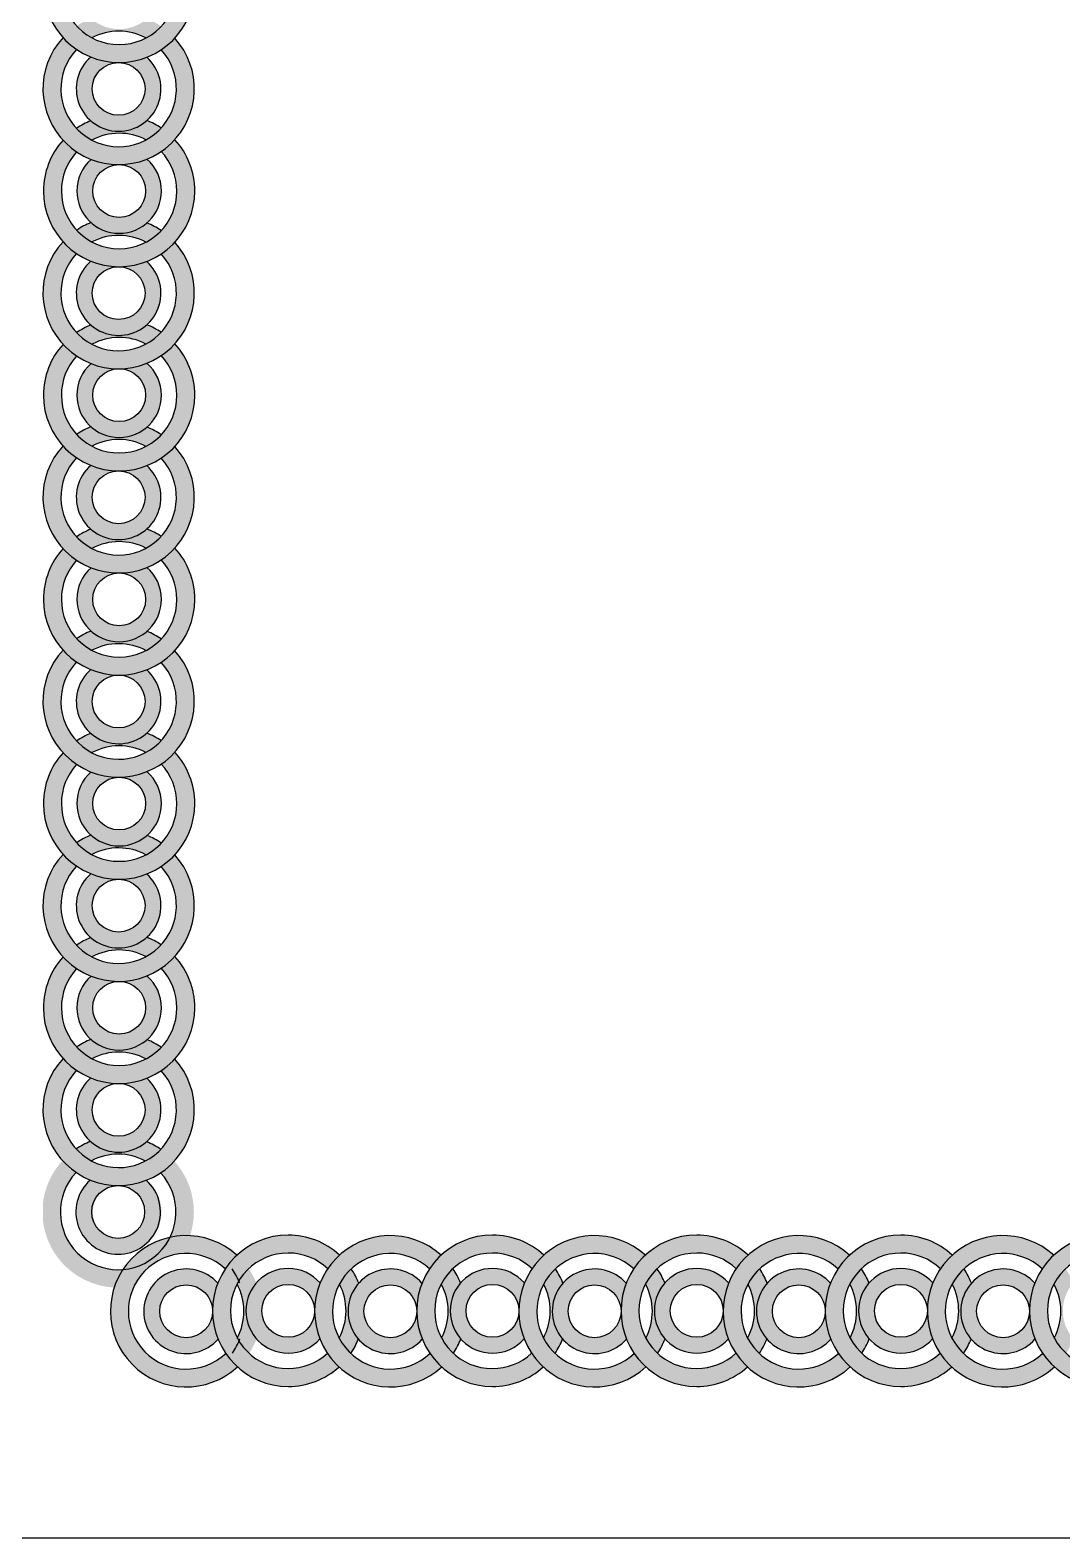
# Model space of a CAD drawing. Header units: millimetres. Extents: x -2167 to 6463, y 877 to 4714.
# Drawn here: x 468.3 to 672.7, y 1329.5 to 1628.3 of the extents above; entities that cross this region are included whole.
import ezdxf

# ---------------------------------------------------------------- set-up
doc = ezdxf.new("R2010")
doc.units = ezdxf.units.MM
doc.layers.add('deco', color=4, linetype='Continuous')

# ---------------------------------------------------------------- blocks, each defined once
blk = doc.blocks.new('010 d 1')
at = {"layer": 'deco'}
for points in [[(-311.9013169827958, 307.4050070039957, 0.1884721506643263), (-315.8765003537337, 317.5762123551576, -0.05945146505582808), (-318.5566736633118, 315.2414070980303, -0.1907644661141509), (-315.4539487890506, 307.4050070039957, -1), (-338.3486851765483, 307.4050070039957, -0.1882384196150425), (-335.3219976915279, 315.1596427120712, -0.05945146505581392), (-338.0248166290548, 317.4681951479033, 0.1859482089239197), (-341.9013169827958, 307.4050070039957, 1)], [(-315.8765003537337, 216.2962276725557, -0.05945146505583607), (-318.5793192912679, 213.9876752367236, -2.295541670009696), (-335.344643319484, 214.0694396226791, -0.05945146505580769), (-338.0248166290548, 216.40424487981, 2.268074742157078)], [(-318.5793192912606, 198.4784038205726, 0.05368345078365667), (-321.4268519654288, 199.9639685423354, -0.3774435382074762), (-332.5117359356736, 199.9099076288912, 0.0536834507838272), (-335.344643319484, 198.3966394346171, 0.08390256066464098), (-332.3061651677053, 196.0897240067898, -0.2483491088320799), (-321.595151815076, 196.1419615554441, 0.08390256066454108)], [(-315.8765003537337, 196.1698513847405, -0.05945146505580148), (-318.5566736633045, 193.8350461276095, -0.1907644661140623), (-315.4539487890506, 185.9986460335749, -1), (-338.3486851765483, 185.9986460335749, -0.1882384196150493), (-335.3219976915279, 193.7532817416504, -0.05945146505583921), (-338.0248166290548, 196.0618341774862, 0.1859482089239169), (-341.9013169827958, 185.9986460335749, 0.9442006352803286), (-311.9999999999927, 184.2808706763426), (-311.9999999999927, 187.7164213908145, 0.1589121436864572)], [(-332.4744650173598, 179.7295750472658, 0.05368345078367235), (-335.3219976915279, 178.244010325503, 0.08390256066451458), (-332.3061651677199, 175.9075680603746, -0.2483491088324094), (-321.595151815076, 175.855330511713, 0.08390256066451454), (-318.5566736633045, 178.1622459395476, 0.05368345078365555), (-321.3895810471076, 179.6755141338181, -0.3774435382078785)], [(-338.0248166290548, 175.9354578896673, 2.268074742157065), (-315.8765003537337, 175.8274406824166, -0.05945146505583717), (-318.5793192912679, 173.5188882465845, -2.295541670009696), (-335.344643319484, 173.60065263254, -0.05945146505580769)], [(-332.5117359356809, 159.4411206387485, 0.05368345078367088), (-335.344643319484, 157.927852444478, 0.08390256066446405), (-332.3061651677272, 155.6209370166362, -0.2483491088325868), (-321.595151815076, 155.6731745653051, 0.08390256066451794), (-318.5793192912606, 158.0096168304335, 0.0536834507836749), (-321.4268519654288, 159.4951815521963, -0.3774435382078678)], [(-318.6553566805014, 76.99027846419995, 0.05368345078363891), (-321.4882640643045, 78.5035466584668, -0.3774435382082719), (-332.5731480345639, 78.55760757191092, 0.05368345078348404), (-335.4206807087176, 77.07204285015177, 0.0839025606643952), (-332.4048481849095, 74.73560058502699, -0.2483491088322573), (-321.6938348322728, 74.6833630363617, 0.08390256066460909)], [(-293.3969346235535, 60, 1), (-293.3969346235535, 30, 0.1859482089238974), (-283.3337464796496, 33.87650035374099, -0.05945146505582267), (-285.6422989154744, 36.57931929127881, -0.1882384196152179), (-293.3969346235535, 33.55263180625116, -1), (-293.3969346235535, 56.44736819374884, -0.1907644661140383), (-285.5605345295262, 53.3446433194913, -0.05945146505586012), (-283.2257292723953, 56.02481662906575, 0.1884721506642004)], [(-262.9913357773257, 33.87650035374099, -2.268074742157065), (-263.09935298458, 56.02481662906575, 0.05945146505583717), (-265.4079054204121, 53.32199769153158, 2.295541670009696), (-265.3261410344567, 36.55667366331181, 0.05945146505580769)], [(-242.7569422822562, 56.02481662906575, 0.05945146505580148), (-245.0917475393871, 53.3446433194913, 0.1907644661140623), (-252.9281476334145, 56.44736819374884, 1), (-252.9281476334145, 33.55263180625116, 0.1882384196150493), (-245.1735119253426, 36.57931929127153, 0.05945146505583921), (-242.8649594895105, 33.87650035374099, -0.1859482089239169), (-252.9281476334145, 30, -0.9442006352803286), (-254.6459229906541, 59.90131698280675), (-251.2103722761822, 59.90131698280675, -0.1589121436864572)], [(-222.630565994441, 56.02481662906575, 0.05945146505583607), (-224.9391184302731, 53.32199769153158, 2.295541670009696), (-224.8573540443176, 36.55667366331181, 0.05945146505580769), (-222.5225487871867, 33.87650035374099, -2.268074742157078)], [(-307.3081962188662, 39.38958104711492, -0.09490123409786147), (-308.3967562387043, 44.92684595885294, -1.002441455657319), (-318.8659622505074, 44.90131698280675, -0.9975644905310526), (-308.3967562387043, 44.92684595885294, -0.09490123409786771), (-307.362257132314, 50.47446501736704, 2.649402887509948)], [(-279.4856730282481, 39.38958104711492, -0.05368345078367088), (-280.9989412225186, 36.55667366331181, -0.08390256066446405), (-283.3058566503605, 39.59515181507595, 0.2483491088325868), (-283.2536191016916, 50.30616516772352, -0.08390256066451794), (-280.9171768365632, 53.32199769153522, -0.0536834507836749), (-279.4316121148004, 50.47446501736704, 0.3774435382078678)], [(-259.1972186197308, 39.42685196543971, -0.05368345078367235), (-260.6827833414936, 36.57931929127153, -0.08390256066451458), (-263.0192256066221, 39.59515181507959, 0.2483491088324094), (-263.0714631552837, 50.30616516772352, -0.08390256066451454), (-260.7645477274491, 53.34464331949493, -0.05368345078365555), (-259.2512795331786, 50.51173593569183, 0.3774435382078785)], [(-240.4483898464168, 53.32199769153522, -0.05368345078365667), (-238.9628251246613, 50.47446501736704, 0.3774435382074762), (-239.0168860381018, 39.38958104712583, -0.0536834507838272), (-240.5301542323796, 36.55667366331181, -0.08390256066464098), (-242.8370696602069, 39.59515181509414, 0.2483491088320799), (-242.7848321115525, 50.30616516772352, -0.08390256066454108)], [(-303.4601227674575, 33.87650035374099, -0.05945146505581846), (-305.7949280245884, 36.55667366331181, -0.8199880543826336), (-324.072340027953, 49.59466428217274, -0.06127627796255999), (-327.699218757858, 50.10655021125058, 0.486269875611287), (-315.3491034758626, 30), (-311.9135527613471, 30, 0.158912143685849)]]:
    blk.add_hatch(color=8, dxfattribs=at).paths.add_polyline_path(points)
h = blk.add_hatch(color=8, dxfattribs=at)
h.paths.add_polyline_path([(-321.4268519654288, 293.4396844952389, -0.09490117136909097), (-326.9744672938614, 292.4051853706587, -0.4127856470242888), (-321.7653658681083, 287.1706135089262, -1), (-332.2346341318771, 287.1706135089262, -0.415642712005743), (-326.9744710239465, 292.4051853888486, -0.09490123409786891), (-332.5117359356809, 293.4937454086867, 2.649402887509806)], flags=17)
h.paths.add_polyline_path([(-315.8765003537337, 297.2338016528338, -0.05945146505581024), (-318.5793192912606, 294.9252492170017, -2.295541670009222), (-335.344643319484, 295.0070136029572, -0.05945146505581776), (-338.0248166290548, 297.3418188600881, 2.26807474215703)])
h.paths.add_polyline_path([(-318.5566736633045, 299.5686069099647, 0.05368345078366801), (-321.3895810471076, 301.0818751042352, -0.377443538207869), (-332.4744650173598, 301.135936017683, 0.05368345078367415), (-335.3219976915279, 299.6503712959238, 0.08390256066451102), (-332.3061651677199, 297.3139290307918, -0.2483491088324303), (-321.595151815076, 297.2616914821301, 0.08390256066452112)])
h = blk.add_hatch(color=8, dxfattribs=at)
h.paths.add_polyline_path([(-321.3895810471076, 273.2593519136171, -0.09490123409786709), (-326.926845958842, 272.1707918937791, -0.4156427120057877), (-321.6666828509115, 266.9362200138567, -1), (-332.1359511146875, 266.9362200138567, -0.4127858555257814), (-326.926845958842, 272.1707918937791, -0.09490123409786572), (-332.4744650173598, 273.2052910001694, 0.2142134381101718), (-335.2894770937273, 266.9362200138567, 1), (-318.5131568718716, 266.9362200138567, 0.2167651491654083)], flags=17)
h.paths.add_polyline_path([(-315.8765003537337, 277.1074253650186, -0.05945146505582926), (-318.5566736633045, 274.7726201078876, -0.1907644661139821), (-315.4539487890506, 266.9362200138567, -1), (-338.3486851765483, 266.9362200138567, -0.1882384196150375), (-335.3219976915279, 274.6908557219322, -0.05945146505580447), (-338.0248166290548, 276.9994081577643, 0.1859482089239208), (-341.9013169827958, 266.9362200138567, 1), (-311.9013169827958, 266.9362200138567, 0.1884721506643237)])
h.paths.add_polyline_path([(-332.5117359356809, 280.8474816091657, 0.05368345078366179), (-335.344643319484, 279.3342134148952, 0.0839025606643783), (-332.3061651677272, 277.0272979870533, -0.2483491088327429), (-321.595151815076, 277.0795355357222, 0.08390256066451471), (-318.5793192912606, 279.4159778008543, 0.0536834507836819), (-321.4268519654288, 280.9015425226135, -0.3774435382078835)])
h = blk.add_hatch(color=8, dxfattribs=at)
h.paths.add_polyline_path([(-318.5566736633045, 259.0998199198257, 0.05368345078365555), (-321.3895810471076, 260.6130881140962, -0.3774435382078785), (-332.4744650173598, 260.6671490275439, 0.05368345078367235), (-335.3219976915279, 259.1815843057811, 0.08390256066451458), (-332.3061651677199, 256.8451420406527, -0.2483491088324094), (-321.595151815076, 256.7929044919911, 0.08390256066451454)])
h.paths.add_polyline_path([(-315.8765003537337, 256.7650146626947, -0.05945146505583607), (-318.5793192912679, 254.4564622268626, -2.295541670009696), (-335.344643319484, 254.5382266128181, -0.05945146505580769), (-338.0248166290548, 256.873031869949, 2.268074742157078)])
edge = h.paths.add_edge_path()
edge.add_arc((-326.9999999999927, 246.7018265187871), 5.234634131884604, 0, 360)
edge = h.paths.add_edge_path()
edge.add_arc((-326.9013169828031, 266.9362200138567), 15.00000000000003, 269.7205710381746, 291.4053878045274)
edge.add_arc((-326.9999999999927, 246.7018265187871), 8.388160110927972, -228.9220487389805, 48.36319081533338, ccw=False)
edge.add_arc((-326.9013169828031, 266.9362200138567), 15.00000000000003, 248.0357542718254, 269.7205710381746)
h = blk.add_hatch(color=8, dxfattribs=at)
h.paths.add_polyline_path([(-315.8765003537337, 236.6386383748795, -0.05945146505581327), (-318.5566736633045, 234.3038331177486, -0.1907644661139884), (-315.4539487890506, 226.4674330237176), (-311.9999999999927, 226.4674330237176), (-311.9999999999927, 228.1852083809536, 0.158912143686435)])
h.paths.add_polyline_path([(-318.5793192912606, 238.9471908107153, 0.05368345078365667), (-321.4268519654288, 240.4327555324744, -0.3774435382074762), (-332.5117359356736, 240.3786946190303, 0.0536834507838272), (-335.344643319484, 238.8654264247562, 0.08390256066464098), (-332.3061651677053, 236.5585109969288, -0.2483491088320799), (-321.595151815076, 236.6107485455832, 0.08390256066454108)])
h.paths.add_polyline_path([(-335.3219976915279, 234.2220687317931, -0.05945146505581555), (-338.0248166290548, 236.5306211676252, 0.1859482089239192), (-341.9013169827958, 226.4674330237176), (-338.3486851765483, 226.4674330237176, -0.1882384196150771)])
edge = h.paths.add_edge_path()
edge.add_arc((-326.9013169827958, 226.4674330237176), 5.234634131884604, 90.27942896182516, 180)
edge.add_line((-332.1359511146875, 226.4674330237176), (-335.2894770937273, 226.4674330237176))
edge.add_arc((-326.9013169827958, 226.4674330237176), 8.388160110928238, 131.6368091846706, 180, ccw=False)
edge.add_arc((-326.9999999999927, 246.7018265187871), 14.99999999999986, 248.5946121954725, 270.279428961825)
edge = h.paths.add_edge_path()
edge.add_arc((-326.9013169827958, 226.4674330237176), 5.234634131884604, 0, 90.27942896182516)
edge.add_arc((-326.9999999999927, 246.7018265187871), 14.99999999999986, 270.279428961825, 291.9642457281747)
edge.add_arc((-326.9013169827958, 226.4674330237176), 8.388160110927428, 0, 48.92204873898618, ccw=False)
edge.add_line((-318.5131568718716, 226.4674330237176), (-321.6666828509115, 226.4674330237176))
h = blk.add_hatch(color=8, dxfattribs=at)
h.paths.add_polyline_path([(-318.5566736633045, 218.6310329296866, 0.05368345078365555), (-321.3895810471076, 220.1443011239571, -0.3774435382078785), (-332.4744650173598, 220.1983620374049, 0.05368345078367235), (-335.3219976915279, 218.7127973156421, 0.08390256066451458), (-332.3061651677199, 216.3763550505137, -0.2483491088324094), (-321.595151815076, 216.324117501852, 0.08390256066451454)], flags=17)
h.paths.add_polyline_path([(-311.9999999999927, 224.7496576664817), (-311.9999999999927, 226.4674330237176), (-315.4539487890506, 226.4674330237176, -1), (-338.3486851765483, 226.4674330237176), (-341.9013169827958, 226.4674330237176, 0.9442006352803286)])
edge = h.paths.add_edge_path()
edge.add_arc((-326.9013169827958, 226.4674330237176), 5.234634131884604, 180, 360)
edge.add_line((-321.6666828509115, 226.4674330237176), (-318.5131568718716, 226.4674330237176))
edge.add_arc((-326.9013169827958, 226.4674330237176), 8.38816011092797, -180, 0, ccw=False)
edge.add_line((-335.2894770937273, 226.4674330237176), (-332.1359511146875, 226.4674330237176))
h = blk.add_hatch(color=8, dxfattribs=at)
edge = h.paths.add_edge_path()
edge.add_arc((-326.9999999999927, 206.2330395286481), 5.234634131884633, 0, 360)
edge = h.paths.add_edge_path()
edge.add_arc((-326.9013169827958, 226.4674330237176), 15.00000000000008, 269.7205710381681, 291.4053878045183)
edge.add_arc((-326.9999999999927, 206.2330395286481), 8.388160110927998, -228.9220487389896, 48.363190815323776, ccw=False)
edge.add_arc((-326.9013169827958, 226.4674330237176), 15.00000000000008, 248.0357542718158, 269.7205710381681)
h = blk.add_hatch(color=8, dxfattribs=at)
edge = h.paths.add_edge_path()
edge.add_arc((-326.9013169827958, 185.9986460335786), 5.234634131884604, 0, 360)
edge = h.paths.add_edge_path()
edge.add_arc((-326.9999999999927, 206.2330395286481), 14.99999999999987, 270.2794289618315, 291.964245728184)
edge.add_arc((-326.9013169827958, 185.9986460335749), 8.388160110928238, -228.3631908153294, 48.922048738992885, ccw=False)
edge.add_arc((-326.9999999999927, 206.2330395286481), 14.99999999999987, 248.5946121954819, 270.2794289618315)
h = blk.add_hatch(color=8, dxfattribs=at)
edge = h.paths.add_edge_path()
edge.add_arc((-326.9999999999927, 165.7642525385054), 5.234634131884604, 0, 360)
edge = h.paths.add_edge_path()
edge.add_arc((-326.9013169828031, 185.9986460335749), 15.00000000000003, 269.7205710381746, 291.4053878045274)
edge.add_arc((-326.9999999999927, 165.7642525385054), 8.388160110927972, -228.9220487389805, 48.36319081533338, ccw=False)
edge.add_arc((-326.9013169828031, 185.9986460335749), 15.00000000000003, 248.0357542718254, 269.7205710381746)
h = blk.add_hatch(color=8, dxfattribs=at)
h.paths.add_polyline_path([(-311.9999999999927, 143.8120836862036), (-311.9999999999927, 147.2476344006755, 0.1589121436864541), (-315.8765003537337, 155.7010643945978, -0.05945146505582116), (-318.5566736633118, 153.3662591374741, -0.190764466114197), (-315.4539487890506, 145.5298590434359, -1), (-338.3486851765483, 145.5298590434359, -0.1882384196150493), (-335.3219976915279, 153.2844947515114, -0.05945146505583921), (-338.0248166290548, 155.5930471873471, 0.1859482089239169), (-341.9013169827958, 145.5298590434359, 0.9442006352803286)])
h.paths.add_polyline_path([(-318.5566736633045, 137.6934589494085, 0.05368345078365555), (-321.3895810471076, 139.2067271436754, -0.3774435382078785), (-332.4744650173598, 139.2607880571268, 0.05368345078367235), (-335.3219976915279, 137.775223335364, 0.08390256066451458), (-332.3061651677199, 135.4387810702356, -0.2483491088324094), (-321.595151815076, 135.3865435215703, 0.08390256066451454)], flags=17)
h.paths.add_polyline_path([(-315.8765003537337, 135.3586536922776, -0.05945146505583607), (-318.5793192912679, 133.0501012564418, -2.295541670009696), (-335.344643319484, 133.1318656423973, -0.05945146505580769), (-338.0248166290548, 135.4666708995283, 2.268074742157078)])
h.paths.add_polyline_path([(-318.5793192912606, 117.5408298402945, 0.05368345078365667), (-321.4268519654288, 119.0263945620572, -0.3774435382074762), (-332.5117359356736, 118.9723336486095, 0.0536834507838272), (-335.344643319484, 117.4590654543354, 0.08390256066464098), (-332.3061651677053, 115.152150026508, -0.2483491088320799), (-321.595151815076, 115.2043875751624, 0.08390256066454108)], flags=17)
h.paths.add_polyline_path([(-335.3219976915279, 112.8157077613723, -0.05945146505581773), (-338.0248166290548, 115.1242601972081, 0.1859482089239186), (-341.9013169827958, 105.0610720532968, 0.9442006352803286), (-311.9999999999927, 103.3432966960609), (-311.9999999999927, 106.7788474105328, 0.1589121436864541), (-315.8765003537337, 115.2322774044587, -0.05945146505582116), (-318.5566736633118, 112.8974721473314, -0.190764466114197), (-315.4539487890506, 105.0610720532968, -1), (-338.3486851765483, 105.0610720532968, -0.1882384196150778)])
h = blk.add_hatch(color=8, dxfattribs=at)
edge = h.paths.add_edge_path()
edge.add_arc((-326.9013169827958, 145.5298590434359), 5.234634131884604, 0, 360)
edge = h.paths.add_edge_path()
edge.add_arc((-326.9999999999927, 165.7642525385054), 14.99999999999991, 270.2794289618312, 291.9642457281842)
edge.add_arc((-326.9013169828031, 145.5298590434359), 8.388160110926213, -228.36319081533577, 48.92204873897771, ccw=False)
edge.add_arc((-326.9999999999927, 165.7642525385054), 14.99999999999991, 248.5946121954817, 270.2794289618312)
h = blk.add_hatch(color=8, dxfattribs=at)
h.paths.add_polyline_path([(-321.3895810471076, 70.91541696291824, -0.09490123409785182), (-326.926845958842, 69.8268569430802, -0.4156427120057972), (-321.6666828509115, 64.59228506315776, -1), (-332.1359511146875, 64.59228506315776, -0.4127858555258322), (-326.926845958842, 69.8268569430802, -0.09490123409785421), (-332.4744650173598, 70.86135604947049, 0.2142134381102098), (-335.2894770937273, 64.59228506315776, 1), (-318.5131568718716, 64.59228506315776, 0.2167651491654236)])
h.paths.add_polyline_path([(-321.4268519654288, 91.09574954454001, -0.09490123409785127), (-326.9744710239465, 90.06125043814973, -0.4127858555258322), (-321.7653658681083, 84.82667855822729, -1), (-332.2346341318771, 84.82667855822729, -0.415642712005794), (-326.9744710239465, 90.06125043814973, -0.0949012340978565), (-332.5117359356809, 91.14981045798777, 2.64940288751044)])
h.paths.add_polyline_path([(-318.5131568718716, 105.0610720532968, 0.2167651491653986), (-321.3895810471076, 111.3842039530609, -0.09490123409788347), (-326.926845958842, 110.2956439332193, -0.415642712005743), (-321.6666828509115, 105.0610720532968, -1), (-332.1359511146875, 105.0610720532968, -0.4127858555257814), (-326.926845958842, 110.2956439332193, -0.09490123409786572), (-332.4744650173598, 111.3301430396095, 0.2142134381101718), (-335.2894770937273, 105.0610720532968, 1)])
h.paths.add_polyline_path([(-321.4268519654288, 131.5645365346791, -0.09490123409786369), (-326.9744710239465, 130.5300374282888, -0.4127858555257814), (-321.7653658681083, 125.2954655483663, -1), (-332.2346341318771, 125.2954655483663, -0.415642712005743), (-326.9744710239465, 130.5300374282888, -0.09490123409786891), (-332.5117359356809, 131.6185974481268, 2.649402887509968)])
h = blk.add_hatch(color=8, dxfattribs=at)
h.paths.add_polyline_path([(-318.5566736633045, 97.22467195926583, 0.05368345078365555), (-321.3895810471076, 98.73794015353633, -0.3774435382078785), (-332.4744650173598, 98.79200106698408, 0.05368345078367235), (-335.3219976915279, 97.30643634522494, 0.08390256066451458), (-332.3061651677199, 94.96999408009287, -0.2483491088324094), (-321.595151815076, 94.91775653143122, 0.08390256066451454)])
h.paths.add_polyline_path([(-315.8765003537337, 94.88986670213853, -0.05945146505583607), (-318.5793192912679, 92.5813142663028, -2.295541670009696), (-335.344643319484, 92.66307865225826, -0.05945146505580769), (-338.0248166290548, 94.9978839093892, 2.268074742157078)])
h = blk.add_hatch(color=8, dxfattribs=at)
h.paths.add_polyline_path([(-315.9751833709306, 74.65547320706537, -0.05945146505586778), (-318.6780023084648, 72.34692077123327, -0.30023562209265), (-316.6576711078596, 59.89893776379176, -0.06127627796254507), (-313.0307923779546, 59.38705183471393, 0.2793924117047625)])
h.paths.add_polyline_path([(-335.4433263366809, 72.42868515719238, -0.05945146505574787), (-338.1234996462517, 74.76349041431604, 0.1589121436883807), (-342, 66.3100604202773), (-342, 62.87450970598002, 0.3075336562293679), (-330.9927150920776, 50.10655021125785, -0.06127627796237676), (-329.3117483798414, 53.36087463240983, -0.5893626497081862)])
h = blk.add_hatch(color=8, dxfattribs=at)
h.paths.add_polyline_path([(-313.0307923779619, 59.38705183471029, 0.06127627796242364), (-316.6576711078596, 59.89893776378813, -0.1049106412440202), (-319.4627658757599, 56.0638029020447, -0.1049106412441807), (-314.711759090198, 56.13272741355831, 0.06127627796239168)])
h.paths.add_polyline_path([(-324.5607415942795, 53.42979914392345, -0.1049106412440491), (-329.3117483798342, 53.36087463240983, 0.06127627796254378), (-330.9927150920848, 50.10655021125422, 0.06127627796257713), (-327.3658363621798, 49.59466428216911, -0.1049106412441864)])
edge = h.paths.add_edge_path()
edge.add_arc((-313.6313281186303, 44.90131698280675), 11.44736819375195, 98.2709147282527, 153.9164442507504)
edge.add_arc((-327.0986830171823, 64.59228506315776), 14.99999999999752, 268.9794954335158, 282.2624789723565, ccw=False)
edge.add_arc((-316.9248244529372, 44.90131698272307), 11.44736819375195, 131.8394539988541, 155.795569413474, ccw=False)
edge.add_arc((-327.098683017226, 64.59228506312502), 11.44736819374847, 282.8092092468833, 311.8394539994861)
edge.add_arc((-316.9248244528426, 44.90131698280675), 11.44736819375195, 81.7290852717473, 102.8092092468832, ccw=False)
h = blk.add_hatch(color=8, dxfattribs=at)
h.paths.add_polyline_path([(-316.8171857271154, 59.55909005030844, -0.2637150576099332), (-326.1362552274295, 53.18544626737639, 0.559725467024432), (-315.3491034759281, 30), (-311.9135527613471, 30, 0.158912143685849), (-303.4601227674575, 33.87650035374099, -0.05945146505581846), (-305.7949280245884, 36.55667366331181, -2.295541670009635), (-305.8766924105512, 53.32199769153522, -0.05945146505581361), (-303.5681399747191, 56.02481662906575, 0.2419136274578306)])
h.paths.add_polyline_path([(-316.8171857271227, 59.5590900503048, 0.1953507559654519), (-326.1362552274222, 53.18544626738731, 0.2637150576093902)], flags=17)
h = blk.add_hatch(color=8, dxfattribs=at)
h.paths.add_polyline_path([(-220.29576073731, 53.34464331949493, -0.05368345078365555), (-218.7824925430396, 50.51173593569183, 0.3774435382078785), (-218.7284316295918, 39.42685196543971, -0.05368345078367235), (-220.2139963513473, 36.57931929127153, -0.08390256066451458), (-222.550438616483, 39.59515181507959, 0.2483491088324094), (-222.6026761651447, 50.30616516772352, -0.08390256066451454)], flags=17)
h.paths.add_polyline_path([(-214.177136000515, 59.90131698280675), (-212.4593606432754, 59.90131698280675), (-212.4593606432754, 56.44736819374884, 1), (-212.4593606432754, 33.55263180625116), (-212.4593606432754, 30, -0.9442006352803286)])
edge = h.paths.add_edge_path()
edge.add_arc((-212.4593606432754, 45), 5.234634131884624, 89.99999999998973, 270.0000000000103)
edge.add_line((-212.4593606432754, 39.76536586811562), (-212.4593606432754, 36.61183988907214))
edge.add_arc((-212.4593606432754, 45), 8.388160110928311, 90, 270, ccw=False)
edge.add_line((-212.4593606432754, 53.38816011092786), (-212.4593606432754, 50.23463413188438))
h = blk.add_hatch(color=8, dxfattribs=at)
h.paths.add_polyline_path([(-202.2881552921172, 56.02481662906575, 0.05945146505581327), (-204.6229605492481, 53.34464331949493, 0.1907644661139884), (-212.4593606432754, 56.44736819374884), (-212.4593606432754, 59.90131698280675), (-210.7415852860431, 59.90131698280675, -0.158912143686435)])
h.paths.add_polyline_path([(-199.9796028562778, 53.32199769153522, -0.05368345078365667), (-198.4940381345223, 50.47446501736704, 0.3774435382074762), (-198.5480990479628, 39.38958104712583, -0.0536834507838272), (-200.0613672422405, 36.55667366331181, -0.08390256066464098), (-202.3682826700679, 39.59515181509414, 0.2483491088320799), (-202.3160451214135, 50.30616516772352, -0.08390256066454108)])
h.paths.add_polyline_path([(-204.7047249352036, 36.57931929127153, 0.05945146505581555), (-202.3961724993715, 33.87650035374099, -0.1859482089239192), (-212.4593606432754, 30), (-212.4593606432754, 33.55263180624752, 0.1882384196150771)])
edge = h.paths.add_edge_path()
edge.add_arc((-212.4593606432754, 45), 5.234634131884625, 359.7205710381717, 449.9999999999903)
edge.add_line((-212.4593606432754, 50.23463413188438), (-212.4593606432754, 53.38816011092786))
edge.add_arc((-212.4593606432754, 45), 8.388160110927828, 41.07795126100649, 89.99999999999142, ccw=False)
edge.add_arc((-192.2249671482059, 44.90131698280675), 14.99999999999925, 158.0357542718251, 179.720571038173)
edge = h.paths.add_edge_path()
edge.add_arc((-212.4593606432754, 45), 5.234634131884625, 270.0000000000097, 359.7205710381717)
edge.add_arc((-192.2249671482059, 44.90131698280675), 14.99999999999925, 179.720571038173, 201.4053878045268)
edge.add_arc((-212.4593606432754, 45), 8.388160110928409, 270.00000000000153, 318.3631908153342, ccw=False)
edge.add_line((-212.4593606432754, 36.61183988907214), (-212.4593606432754, 39.76536586811562))
h = blk.add_hatch(color=8, dxfattribs=at)
h.paths.add_polyline_path([(-179.826973747171, 53.34464331949493, -0.05368345078365555), (-178.3137055529005, 50.51173593569183, 0.3774435382078785), (-178.2596446394527, 39.42685196543971, -0.05368345078367235), (-179.7452093612083, 36.57931929127153, -0.08390256066451458), (-182.081651626344, 39.59515181507959, 0.2483491088324094), (-182.1338891750056, 50.30616516772352, -0.08390256066451454)])
h.paths.add_polyline_path([(-182.1617790042947, 56.02481662906575, 0.05945146505583607), (-184.470331440134, 53.32199769153158, 2.295541670009696), (-184.3885670541786, 36.55667366331181, 0.05945146505580769), (-182.0537617970476, 33.87650035374099, -2.268074742157078)])
edge = h.paths.add_edge_path()
edge.add_arc((-192.2249671482059, 44.90131698280675), 5.234634131884633, 0, 360)
edge = h.paths.add_edge_path()
edge.add_arc((-171.9905736531364, 44.99999999999636), 15.00000000000064, 158.5946121954719, 180.2794289618236)
edge.add_arc((-171.9905736531364, 44.99999999999636), 15.00000000000064, 180.2794289618236, 201.964245728173)
edge.add_arc((-192.2249671482059, 44.90131698280675), 8.388160110928315, 41.63680918466861, 318.9220487389845, ccw=False)
h = blk.add_hatch(color=8, dxfattribs=at)
h.paths.add_polyline_path([(-171.9905736531364, 60, 1), (-171.9905736531364, 30, 0.1859482089238938), (-161.9273855092251, 33.87650035374099, -0.05945146505582093), (-164.2359379450572, 36.57931929127153, -0.1882384196150801), (-171.9905736531364, 33.55263180625116, -1), (-171.9905736531364, 56.44736819374884, -0.1907644661140095), (-164.1541735591018, 53.34464331949493, -0.0594514650558185), (-161.8193683019708, 56.02481662906575, 0.1884721506643204)])
h.paths.add_polyline_path([(-171.9905736531364, 53.38816011092786, 1), (-171.9905736531364, 36.61183988907214, 0.2142134381101417), (-165.7215026668273, 39.42685196543607, -0.09490117566719697), (-166.7560017901633, 44.97446754944758, -0.997564159483277), (-177.2252077850208, 45, -1.002441126186919), (-166.7560017564319, 44.97447446455408, -0.09490117623740187), (-165.6674417533723, 50.51173593569183, 0.2167651491653838)], flags=17)
h = blk.add_hatch(color=8, dxfattribs=at)
h.paths.add_polyline_path([(-131.5217866629973, 60, 1), (-131.5217866629973, 30, 0.1859482089239019), (-121.4585985190861, 33.87650035374099, -0.05945146505582068), (-123.7671509549255, 36.57931929126789, -0.1882384196149307), (-131.5217866629973, 33.55263180625116, -1), (-131.5217866629973, 56.44736819374884, -0.1907644661140298), (-123.6853865689627, 53.34464331949493, -0.05945146505583004), (-121.3505813118318, 56.02481662906575, 0.1884721506643295)])
h.paths.add_polyline_path([(-137.8449185627614, 50.51173593569183, 0.05368345078366103), (-139.3581867570247, 53.34464331949493, 0.08390256066451372), (-141.6651021848593, 50.30616516772352, -0.2483491088324228), (-141.6128646361976, 39.59515181507959, 0.08390256066450899), (-139.2764223710692, 36.57931929127153, 0.05368345078366642), (-137.7908576493064, 39.42685196543971, -0.3774435382078956)], flags=17)
h.paths.add_polyline_path([(-141.5849748069013, 33.87650035374099, -0.05945146505583442), (-143.9197800640322, 36.55667366331181, -2.295541670009481), (-144.001544449995, 53.32199769153522, -0.05945146505584114), (-141.6929920141556, 56.02481662906575, 2.268074742156999)])
h.paths.add_polyline_path([(-145.4330482583027, 39.38958104711492, -0.09490123409786126), (-146.5216082781481, 44.92684595885294, -1.002441455658438), (-156.9908142899512, 44.90131698280675, -0.9975644905304957), (-146.5216082781481, 44.92684595885294, -0.0949012340978676), (-145.4871091717578, 50.47446501736704, 2.649402887509948)], flags=17)
h.paths.add_polyline_path([(-158.0252511443759, 50.47446501737068, 0.05368345078363309), (-159.5108158661387, 53.32199769153522, 0.08390256066447437), (-161.8472581312744, 50.30616516772716, -0.2483491088324942), (-161.8994956799288, 39.59515181508323, 0.08390256066451782), (-159.5925802520942, 36.55667366331181, 0.05368345078366085), (-158.0793120578237, 39.38958104711492, -0.3774435382079481)], flags=17)
h = blk.add_hatch(color=8, dxfattribs=at)
h.paths.add_polyline_path([(-309.7372960437351, 59.38705183471029, -0.06127627796244797), (-311.4182627559785, 56.13272741355831, -0.1382953211453303), (-305.8766924105512, 53.32199769153522, -0.05945146505576702), (-303.5681399747191, 56.02481662906212, 0.1187493951788908)])
h.paths.add_polyline_path([(-299.7200665233177, 50.51173593568819, 0.05368345078363327), (-301.2333347175881, 53.34464331948766, 0.08390256066420063), (-303.5402501454155, 50.3061651677308, -0.2483491088326653), (-303.4880125967538, 39.59515181507959, 0.0839025606642577), (-301.1515703316254, 36.57931929128245, 0.05368345078345196), (-299.6660056098626, 39.42685196543607, -0.3774435382078556)])
h = blk.add_hatch(color=8, dxfattribs=at)
edge = h.paths.add_edge_path()
edge.add_arc((-293.3969346235535, 45), 5.234634131884633, 0, 360)
edge = h.paths.add_edge_path()
edge.add_arc((-273.162541128484, 44.90131698280675), 15.00000000000037, 158.0357542718159, 179.7205710381663)
edge.add_arc((-273.162541128484, 44.90131698280675), 15.00000000000037, 179.7205710381663, 201.4053878045179)
edge.add_arc((-293.3969346235535, 44.99999999999636), 8.388160110926384, 41.0779512610257, 318.3631908153393, ccw=False)
h = blk.add_hatch(color=8, dxfattribs=at)
edge = h.paths.add_edge_path()
edge.add_arc((-273.162541128484, 44.90131698280675), 5.234634131884619, 0, 360)
edge = h.paths.add_edge_path()
edge.add_arc((-252.9281476334145, 44.99999999999636), 15.00000000000064, 158.5946121954719, 180.2794289618236)
edge.add_arc((-252.9281476334145, 44.99999999999636), 15.00000000000064, 180.2794289618236, 201.964245728173)
edge.add_arc((-273.162541128484, 44.90131698280675), 8.388160110928315, 41.63680918466861, 318.9220487389845, ccw=False)
h = blk.add_hatch(color=8, dxfattribs=at)
edge = h.paths.add_edge_path()
edge.add_arc((-252.9281476334145, 45), 5.234634131884619, 0, 360)
edge = h.paths.add_edge_path()
edge.add_arc((-232.693754138345, 44.90131698280675), 14.99999999999926, 158.0357542718177, 179.7205710381663)
edge.add_arc((-232.693754138345, 44.90131698280675), 14.99999999999926, 179.7205710381663, 201.4053878045193)
edge.add_arc((-252.9281476334145, 45), 8.388160110928409, 41.07795126100763, 318.3631908153342, ccw=False)
h = blk.add_hatch(color=8, dxfattribs=at)
edge = h.paths.add_edge_path()
edge.add_arc((-232.693754138345, 44.90131698280675), 5.234634131884619, 0, 360)
edge = h.paths.add_edge_path()
edge.add_arc((-212.4593606432754, 45), 15.00000000000054, 158.5946121954791, 180.2794289618303)
edge.add_arc((-212.4593606432754, 45), 15.00000000000054, 180.2794289618303, 201.9642457281806)
edge.add_arc((-232.693754138345, 44.90131698280675), 8.388160110928256, 41.63680918467759, 318.92204873899266, ccw=False)
at = {"layer": 'deco', "color": 0}
for centre in [(-326.9999999999927, 287.1706135089262), (-326.9013169827958, 266.9362200138567), (-326.9999999999927, 246.7018265187871), (-326.9013169827958, 226.4674330237176), (-326.9999999999927, 206.2330395286481), (-326.9013169827958, 185.9986460335786), (-326.9999999999927, 165.7642525385054), (-326.9013169827958, 145.5298590434359), (-326.9999999999927, 125.2954655483663), (-326.9013169827958, 105.0610720532968), (-326.9999999999927, 84.82667855822729), (-327.0986830171896, 64.59228506315776), (-313.6313281186231, 44.90131698280675), (-293.3969346235535, 45), (-273.162541128484, 44.90131698280675), (-252.9281476334145, 45), (-232.693754138345, 44.90131698280675), (-212.4593606432754, 45), (-192.2249671482059, 44.90131698280675), (-171.9905736531364, 45), (-151.7561801580669, 44.90131698280675)]:
    blk.add_circle(centre, 5.234634131884624, dxfattribs=at)
for centre, radius, start, end in [((-326.9013169827958, 307.4050070039957), 15, 180, 0), ((-326.9013169827958, 307.4050070039957), 11.44736819375063, 180, 0), ((-326.9999999999927, 287.1706135089262), 15, 137.3061831415758, 42.13495893471769), ((-326.9999999999927, 287.1706135089262), 11.44736819375063, 61.82620321212362, 117.6149388639875), ((-326.9999999999927, 287.1706135089262), 11.44736819375063, 136.799057099742, 42.64208497692129), ((-326.9999999999927, 287.1706135089262), 8.388160110927936, 131.0779512611397, 48.36319081523494), ((-326.9013169827958, 266.9362200138567), 15, 56.30307021402996, 68.59461219548152), ((-326.9013169827958, 266.9362200138567), 15, 111.9642457281761, 124.255787709344), ((-326.9013169827958, 266.9362200138567), 11.44736819375063, 62.38506113601251, 118.1737967878764), ((-326.9013169827958, 266.9362200138567), 15, 137.8650410652823, 180), ((-326.9013169827958, 266.9362200138567), 15, 0, 42.6938168584242), ((-326.9013169827958, 266.9362200138567), 11.44736819375063, 137.3579150230787, 180), ((-326.9013169827958, 266.9362200138567), 8.388160110927936, 131.6368091847651, 180), ((-326.9013169827958, 266.9362200138567), 8.388160110927936, 0, 48.92204873886028), ((-326.9013169827958, 266.9362200138567), 11.44736819375063, 0, 43.20094290025797), ((-326.9013169827958, 266.9362200138567), 15, 180, 0), ((-326.9013169827958, 266.9362200138567), 11.44736819375063, 180, 0), ((-326.9013169827958, 266.9362200138567), 8.388160110927936, 180, 0), ((-326.9999999999927, 246.7018265187871), 15, 111.4053878045185, 123.69692978597), ((-326.9999999999927, 246.7018265187871), 15, 55.74421229065599, 68.03575427182392), ((-326.9999999999927, 246.7018265187871), 11.44736819375063, 61.82620321212362, 117.6149388639875), ((-326.9999999999927, 246.7018265187871), 15, 137.3061831415758, 42.13495893471769), ((-326.9999999999927, 246.7018265187871), 11.44736819375063, 136.799057099742, 42.64208497692129), ((-326.9999999999927, 246.7018265187871), 8.388160110927936, 131.0779512611397, 48.36319081523494), ((-326.9013169827958, 226.4674330237176), 15, 111.9642457281761, 124.255787709344), ((-326.9013169827958, 226.4674330237176), 15, 56.30307021402996, 68.59461219548152), ((-326.9013169827958, 226.4674330237176), 15, 137.8650410652823, 180), ((-326.9013169827958, 226.4674330237176), 11.44736819375063, 62.38506113601251, 118.1737967878764), ((-326.9013169827958, 226.4674330237176), 15, 0, 42.6938168584242), ((-326.9013169827958, 226.4674330237176), 11.44736819375063, 137.3579150230787, 180), ((-326.9013169827958, 226.4674330237176), 11.44736819375063, 0, 43.20094290025797), ((-326.9013169827958, 226.4674330237176), 8.388160110927936, 131.6368091847651, 180), ((-326.9013169827958, 226.4674330237176), 8.388160110927936, 0, 48.92204873886028), ((-326.9013169827958, 226.4674330237176), 15, 180, 0), ((-326.9013169827958, 226.4674330237176), 11.44736819375063, 180, 0), ((-326.9013169827958, 226.4674330237176), 8.388160110927936, 180, 0), ((-326.9999999999927, 206.2330395286481), 15, 111.4053878045185, 123.69692978597), ((-326.9999999999927, 206.2330395286481), 15, 55.74421229065599, 68.03575427182392), ((-326.9999999999927, 206.2330395286481), 15, 137.3061831415758, 42.13495893471769), ((-326.9999999999927, 206.2330395286481), 11.44736819375063, 61.82620321212362, 117.6149388639875), ((-326.9999999999927, 206.2330395286481), 11.44736819375063, 136.799057099742, 42.64208497692129), ((-326.9999999999927, 206.2330395286481), 8.388160110927936, 131.0779512611397, 48.36319081523494), ((-326.9013169827958, 185.9986460335786), 15, 111.9642457281761, 124.255787709344), ((-326.9013169827958, 185.9986460335786), 11.44736819375063, 62.38506113601251, 118.1737967878764), ((-326.9013169827958, 185.9986460335786), 15, 56.30307021402996, 68.59461219548152), ((-326.9013169827958, 185.9986460335786), 15, 137.8650410652823, 180), ((-326.9013169827958, 185.9986460335786), 15, 0, 42.6938168584242), ((-326.9013169827958, 185.9986460335786), 11.44736819375063, 137.3579150230787, 180), ((-326.9013169827958, 185.9986460335786), 8.388160110927936, 131.6368091847651, 180), ((-326.9013169827958, 185.9986460335786), 8.388160110927936, 0, 48.92204873886028), ((-326.9013169827958, 185.9986460335786), 11.44736819375063, 0, 43.20094290025797), ((-326.9013169827958, 185.9986460335786), 15, 180, 0), ((-326.9013169827958, 185.9986460335786), 11.44736819375063, 180, 0), ((-326.9013169827958, 185.9986460335786), 8.388160110927936, 180, 0), ((-326.9999999999927, 165.7642525385054), 15, 111.4053878045185, 123.69692978597), ((-326.9999999999927, 165.7642525385054), 15, 55.74421229065599, 68.03575427182392), ((-326.9999999999927, 165.7642525385054), 11.44736819375063, 61.82620321212362, 117.6149388639875), ((-326.9999999999927, 165.7642525385054), 15, 137.3061831415758, 42.13495893471769), ((-326.9999999999927, 165.7642525385054), 11.44736819375063, 136.799057099742, 42.64208497692129), ((-326.9999999999927, 165.7642525385054), 8.388160110927936, 131.0779512611397, 48.36319081523494), ((-326.9013169827958, 145.5298590434359), 15, 111.9642457281761, 124.255787709344), ((-326.9013169827958, 145.5298590434359), 15, 56.30307021402996, 68.59461219548152), ((-326.9013169827958, 145.5298590434359), 15, 137.8650410652823, 180), ((-326.9013169827958, 145.5298590434359), 11.44736819375063, 62.38506113601251, 118.1737967878764), ((-326.9013169827958, 145.5298590434359), 15, 0, 42.6938168584242), ((-326.9013169827958, 145.5298590434359), 11.44736819375063, 137.3579150230787, 180), ((-326.9013169827958, 145.5298590434359), 11.44736819375063, 0, 43.20094290025797), ((-326.9013169827958, 145.5298590434359), 8.388160110927936, 131.6368091847651, 180), ((-326.9013169827958, 145.5298590434359), 8.388160110927936, 0, 48.92204873886028), ((-326.9013169827958, 145.5298590434359), 15, 180, 0), ((-326.9013169827958, 145.5298590434359), 11.44736819375063, 180, 0), ((-326.9013169827958, 145.5298590434359), 8.388160110927936, 180, 0), ((-326.9999999999927, 125.2954655483663), 15, 111.4053878045185, 123.69692978597), ((-326.9999999999927, 125.2954655483663), 15, 55.74421229065599, 68.03575427182392), ((-326.9999999999927, 125.2954655483663), 15, 137.3061831415758, 42.13495893471769), ((-326.9999999999927, 125.2954655483663), 11.44736819375063, 61.82620321212362, 117.6149388639875), ((-326.9999999999927, 125.2954655483663), 11.44736819375063, 136.799057099742, 42.64208497692129), ((-326.9999999999927, 125.2954655483663), 8.388160110927936, 131.0779512611397, 48.36319081523494), ((-326.9013169827958, 105.0610720532968), 15, 111.9642457281761, 124.255787709344), ((-326.9013169827958, 105.0610720532968), 15, 56.30307021402996, 68.59461219548152), ((-326.9013169827958, 105.0610720532968), 15, 137.8650410652823, 180), ((-326.9013169827958, 105.0610720532968), 11.44736819375063, 62.38506113601251, 118.1737967878764), ((-326.9013169827958, 105.0610720532968), 15, 0, 42.6938168584242), ((-326.9013169827958, 105.0610720532968), 11.44736819375063, 137.3579150230787, 180), ((-326.9013169827958, 105.0610720532968), 8.388160110927936, 131.6368091847651, 180), ((-326.9013169827958, 105.0610720532968), 8.388160110927936, 0, 48.92204873886028), ((-326.9013169827958, 105.0610720532968), 11.44736819375063, 0, 43.20094290025797), ((-326.9013169827958, 105.0610720532968), 15, 180, 0), ((-326.9013169827958, 105.0610720532968), 11.44736819375063, 180, 0), ((-326.9013169827958, 105.0610720532968), 8.388160110927936, 180, 0), ((-326.9999999999927, 84.82667855822729), 15, 111.4053878045185, 123.69692978597), ((-326.9999999999927, 84.82667855822729), 15, 55.74421229065599, 68.03575427182392), ((-326.9999999999927, 84.82667855822729), 11.44736819375063, 61.82620321212362, 117.6149388639875), ((-326.9999999999927, 84.82667855822729), 15, 137.3061831415758, 42.13495893471769), ((-326.9999999999927, 84.82667855822729), 11.44736819375063, 136.799057099742, 42.64208497692129), ((-326.9999999999927, 84.82667855822729), 8.388160110927936, 131.0779512611397, 48.36319081523494), ((-327.0986830171896, 64.59228506315776), 15, 111.4053878045185, 123.69692978597), ((-327.0986830171896, 64.59228506315776), 15, 55.74421229065599, 68.03575427182392), ((-327.0986830171896, 64.59228506315776), 11.44736819375063, 61.82620321212362, 117.6149388639875), ((-327.0986830171896, 64.59228506315776), 11.44736819375063, 136.799057099742, 42.64208497692129), ((-327.0986830171896, 64.59228506315776), 8.388160110927936, 131.0779512611397, 48.36319081523494), ((-313.6313281186231, 44.90131698280675), 15, 47.86504106512775, 312.6938168584242), ((-293.3969346235535, 45), 15, 90, 270), ((-293.3969346235535, 45), 15, 47.30618314157581, 90), ((-273.162541128484, 44.90131698280675), 15, 47.86504106512775, 312.6938168584242), ((-252.9281476334145, 45), 15, 90, 270), ((-252.9281476334145, 45), 15, 47.30618314157581, 90), ((-232.693754138345, 44.90131698280675), 15, 47.86504106512775, 312.6938168584242), ((-212.4593606432754, 45), 15, 90, 270), ((-212.4593606432754, 45), 15, 47.30618314157581, 90), ((-192.2249671482059, 44.90131698280675), 15, 47.86504106512775, 312.6938168584242), ((-171.9905736531364, 45), 15, 90, 270), ((-171.9905736531364, 45), 15, 47.30618314157581, 90), ((-151.7561801580669, 44.90131698280675), 15, 47.86504106512775, 312.6938168584242), ((-131.5217866629973, 45), 15, 90, 270), ((-313.6313281186231, 44.90131698280675), 11.44736819375063, 47.35791502321992, 313.2009429004007), ((-293.3969346235535, 45), 11.44736819375063, 90, 270), ((-293.3969346235535, 45), 11.44736819375063, 46.79905709959933, 90), ((-273.162541128484, 44.90131698280675), 11.44736819375063, 47.35791502321992, 313.2009429004007), ((-252.9281476334145, 45), 11.44736819375063, 90, 270), ((-252.9281476334145, 45), 11.44736819375063, 46.79905709959933, 90), ((-232.693754138345, 44.90131698280675), 11.44736819375063, 47.35791502321992, 313.2009429004007), ((-212.4593606432754, 45), 11.44736819375063, 90, 270), ((-212.4593606432754, 45), 11.44736819375063, 46.79905709959933, 90), ((-192.2249671482059, 44.90131698280675), 11.44736819375063, 47.35791502321992, 313.2009429004007), ((-171.9905736531364, 45), 11.44736819375063, 90, 270), ((-171.9905736531364, 45), 11.44736819375063, 46.79905709959933, 90), ((-151.7561801580669, 44.90131698280675), 11.44736819375063, 47.35791502321992, 313.2009429004007), ((-131.5217866629973, 45), 11.44736819375063, 90, 270), ((-313.6313281186231, 44.90131698280675), 8.388160110927936, 41.63680918490356, 318.9220487387233), ((-316.9248244528426, 44.90131698280675), 15, 21.96424572825405, 34.25578770963363), ((-293.3969346235535, 45), 8.388160110927936, 90, 270), ((-293.3969346235535, 45), 8.388160110927936, 41.07795126127668, 90), ((-273.162541128484, 44.90131698280675), 8.388160110927936, 41.63680918490356, 318.9220487387233), ((-293.3969346235535, 45), 15, 21.40538780451849, 33.69692978568099), ((-252.9281476334145, 45), 8.388160110927936, 90, 270), ((-273.162541128484, 44.90131698280675), 15, 21.96424572825405, 34.25578770963363), ((-252.9281476334145, 45), 8.388160110927936, 41.07795126127668, 90), ((-232.693754138345, 44.90131698280675), 8.388160110927936, 41.63680918490356, 318.9220487387233), ((-252.9281476334145, 45), 15, 21.40538780451849, 33.69692978568099), ((-212.4593606432754, 45), 8.388160110927936, 90, 270), ((-232.693754138345, 44.90131698280675), 15, 21.96424572825405, 34.25578770963363), ((-212.4593606432754, 45), 8.388160110927936, 41.07795126127668, 90), ((-192.2249671482059, 44.90131698280675), 8.388160110927936, 41.63680918490356, 318.9220487387233), ((-212.4593606432754, 45), 15, 21.40538780451849, 33.69692978568099), ((-171.9905736531364, 45), 8.388160110927936, 90, 270), ((-192.2249671482059, 44.90131698280675), 15, 21.96424572825405, 34.25578770963363), ((-171.9905736531364, 45), 8.388160110927936, 41.07795126127668, 90), ((-151.7561801580669, 44.90131698280675), 8.388160110927936, 41.63680918490356, 318.9220487387233), ((-171.9905736531364, 45), 15, 21.40538780451849, 33.69692978568099), ((-313.6313281186231, 44.90131698280675), 11.44736819375063, 332.3850611358278, 28.17379678787639), ((-293.3969346235535, 45), 11.44736819375063, 331.8262032121236, 27.61493886417218), ((-273.162541128484, 44.90131698280675), 11.44736819375063, 332.3850611358278, 28.17379678787639), ((-252.9281476334145, 45), 11.44736819375063, 331.8262032121236, 27.61493886417218), ((-232.693754138345, 44.90131698280675), 11.44736819375063, 332.3850611358278, 28.17379678787639), ((-212.4593606432754, 45), 11.44736819375063, 331.8262032121236, 27.61493886417218), ((-192.2249671482059, 44.90131698280675), 11.44736819375063, 332.3850611358278, 28.17379678787639), ((-171.9905736531364, 45), 11.44736819375063, 331.8262032121236, 27.61493886417218), ((-151.7561801580669, 44.90131698280675), 11.44736819375063, 332.3850611358278, 28.17379678787639), ((-316.9248244528426, 44.90131698280675), 15, 326.3030702143191, 338.5946121954815), ((-293.3969346235535, 45), 8.388160110927936, 270, 318.3631908150965), ((-293.3969346235535, 45), 15, 325.7442122903664, 338.0357542717459), ((-273.162541128484, 44.90131698280675), 15, 326.3030702143191, 338.5946121954815), ((-252.9281476334145, 45), 8.388160110927936, 270, 318.3631908150965), ((-252.9281476334145, 45), 15, 325.7442122903664, 338.0357542717459), ((-232.693754138345, 44.90131698280675), 15, 326.3030702143191, 338.5946121954815), ((-212.4593606432754, 45), 8.388160110927936, 270, 318.3631908150965), ((-212.4593606432754, 45), 15, 325.7442122903664, 338.0357542717459), ((-192.2249671482059, 44.90131698280675), 15, 326.3030702143191, 338.5946121954815), ((-171.9905736531364, 45), 8.388160110927936, 270, 318.3631908150965), ((-171.9905736531364, 45), 15, 325.7442122903664, 338.0357542717459), ((-293.3969346235535, 45), 11.44736819375063, 270, 312.6420849767801), ((-252.9281476334145, 45), 11.44736819375063, 270, 312.6420849767801), ((-212.4593606432754, 45), 11.44736819375063, 270, 312.6420849767801), ((-171.9905736531364, 45), 11.44736819375063, 270, 312.6420849767801), ((-293.3969346235535, 45), 15, 270, 312.1349589348723), ((-252.9281476334145, 45), 15, 270, 312.1349589348723), ((-212.4593606432754, 45), 15, 270, 312.1349589348723), ((-171.9905736531364, 45), 15, 270, 312.1349589348723)]:
    blk.add_arc(centre, radius, start, end, dxfattribs=at)

msp = doc.modelspace()

# ---------------------------------------------------------------- linework, layer by layer
at = {"color": 3}
msp.add_lwpolyline([(1184.836408039286, 3603.457759684345), (440.8364080392857, 3603.457759684345), (440.8364080392857, 1329.457759684341), (1184.836408039286, 1329.457759684341)], close=True, dxfattribs=at)

# ---------------------------------------------------------------- block references
at = {"layer": 'deco', "color": 8}
msp.add_blockref('010 d 1', (812.8364080392857, 1329.457759684341), dxfattribs=at)

doc.saveas('drawing.dxf')
